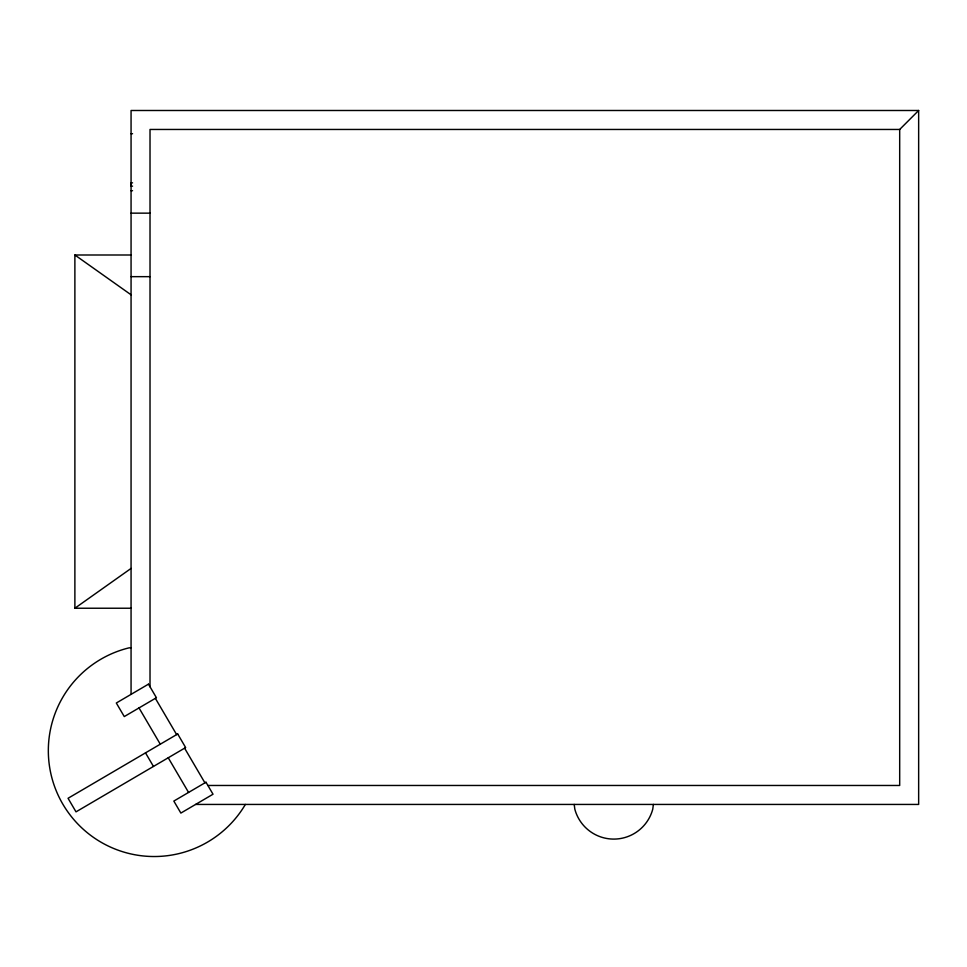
<?xml version="1.0" encoding="UTF-8"?>
<svg xmlns="http://www.w3.org/2000/svg" width="967" height="967" viewBox="0 0 967 967"><rect width="100%" height="100%" fill="white"/><g stroke="black" fill="none" stroke-linecap="round" stroke-linejoin="round"><path stroke-width="1.45" d="M653.378 804.435L652.749 809.21A40.336 40.336 0 0 1 574.833 809.21L574.205 804.435M245.219 804.435L244.82 805.354A105.85 105.85 0 0 1 68.983 813.489A105.85 105.85 0 0 1 128.744 647.926L131.065 647.672M150.018 686.8L150.018 129.457L899.685 129.457L918.65 110.492L918.65 804.435L195.6 804.435M131.065 254.998L74.882 254.998L74.882 608.231L131.065 568.427M918.65 110.492L131.065 110.492L131.065 694.366M131.065 133.712L132.552 133.712M132.552 182.848L131.21 182.848L131.21 186.16L132.552 186.16M131.065 190.717L132.552 190.717M131.065 213.151L150.018 213.151M131.065 276.659L150.018 276.659M74.882 608.231L131.065 608.231M207.881 785.47L899.685 785.47L899.685 129.457M74.882 254.998L131.065 294.802M155.373 698.343L176.635 734.606M184.6 748.18L204.919 782.847M139.018 707.929L160.28 744.203M168.246 757.777L188.565 792.432M145.509 752.87L153.463 766.444M148.471 684.153L116.318 703.009L124.272 716.571L156.424 697.727L148.471 684.153M177.698 733.989L68.053 798.283L76.006 811.857L185.652 747.564L177.698 733.989M205.983 782.23L173.83 801.075L180.865 813.078L213.018 794.221L205.983 782.23"/></g></svg>
